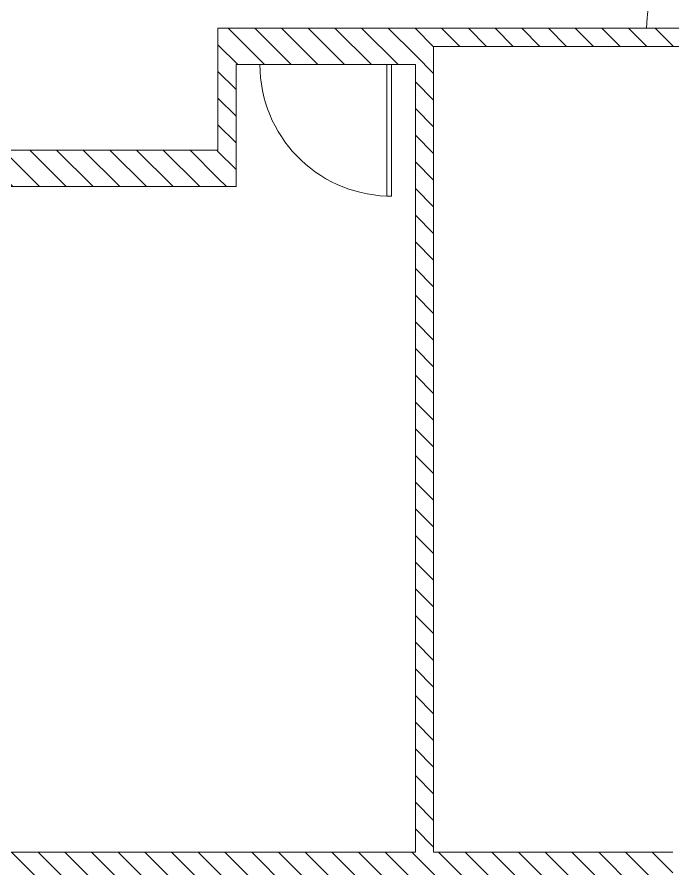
# Model space of a CAD drawing. Header units: millimetres. Extents: x -106145 to 154907, y -84585 to 152038.
# Drawn here: x -2899 to 1239, y 17813 to 23190 of the extents above; entities that cross this region are included whole.
import ezdxf

# ---------------------------------------------------------------- set-up
doc = ezdxf.new("R2010")
doc.units = ezdxf.units.MM
for name, color, linetype, lineweight in [('A-DOOR', 31, 'Continuous', 5), ('A-WALL', 113, 'Continuous', 5), ('A-WALL-PATT', 111, 'Continuous', 5)]:
    doc.layers.add(name, color=color, linetype=linetype, lineweight=lineweight)
pattern_1 = [(315, (0, 0), (84.18955, 84.18955), [])]

# ---------------------------------------------------------------- blocks, each defined once
blk = doc.blocks.new('DC_SglFl-W-Int - FWD7 1_35-12335622-Site Plan')
at = {"layer": 'A-DOOR', "color": 121, "lineweight": 9}
for p, q in [((622, 57.5), (622, 1324)), ((622, 1324), (652, 1324)), ((652, 1324), (652, 57.5))]:
    blk.add_line(p, q, dxfattribs=at)
at = {"layer": 'A-DOOR', "color": 41}
blk.add_arc((652, 20), 1304.3, 91.3179, 178.3397, dxfattribs=at)
blk = doc.blocks.new('DC_SglFl-W-Int - D _0_9-4063774-Site Plan')
at = {"layer": 'A-DOOR', "color": 121, "lineweight": 9}
for p, q in [((385, -115), (385, -945)), ((415, -945), (415, -115)), ((385, -945), (415, -945))]:
    blk.add_line(p, q, dxfattribs=at)
at = {"layer": 'A-DOOR', "color": 41}
blk.add_arc((415, -115), 830.5, 180.0099, 267.93, dxfattribs=at)
blk = doc.blocks.new('MM-HOSPITAL A _ B BLOCK-2022_11_05_CENTRAL_rvt-1-Site Plan')
at = {"layer": 'A-WALL-PATT'}
h = blk.add_hatch(dxfattribs=at)
h.set_pattern_fill('FP_19', color=90, style=0, pattern_type=2)
h.set_pattern_definition(pattern_1)
h.paths.add_polyline_path([(-1243.2, 22890), (-386.3, 22890), (-386.3, 23120), (-1631.3, 23120), (-1631.3, 22890), (-1407.4, 22890)], flags=0)
h = blk.add_hatch(dxfattribs=at)
h.set_pattern_fill('FP_19', color=90, style=0, pattern_type=2)
h.set_pattern_definition(pattern_1)
h.paths.add_polyline_path([(5558.7, 23005), (5788.7, 23005), (5788.7, 23120), (-386.3, 23120), (-386.3, 23005), (2957.6, 23005)], flags=0)
h = blk.add_hatch(dxfattribs=at)
h.set_pattern_fill('FP_19', color=90, style=0, pattern_type=2)
h.set_pattern_definition(pattern_1)
h.paths.add_polyline_path([(-271.3, 17920), (-271.3, 23005), (-386.3, 23005), (-386.3, 17920)], flags=0)
h = blk.add_hatch(dxfattribs=at)
h.set_pattern_fill('FP_19', color=90, style=0, pattern_type=2)
h.set_pattern_definition(pattern_1)
h.paths.add_polyline_path([(-1516.3, 22120), (-1516.3, 22890), (-1631.3, 22890), (-1631.3, 22120)], flags=0)
h = blk.add_hatch(dxfattribs=at)
h.set_pattern_fill('FP_19', color=90, style=0, pattern_type=2)
h.set_pattern_definition(pattern_1)
h.paths.add_polyline_path([(-1631.3, 22120), (-1631.3, 22350), (-3131.3, 22350), (-3131.3, 22120), (-1681.1, 22120)], flags=0)
h = blk.add_hatch(dxfattribs=at)
h.set_pattern_fill('FP_19', color=90, style=0, pattern_type=2)
h.set_pattern_definition(pattern_1)
h.paths.add_polyline_path([(-3255.4, 17690), (1238.7, 17690), (1238.7, 17920), (-6436.3, 17920), (-6436.3, 17690), (-3343.6, 17690)], flags=0)
at = {"layer": 'A-WALL', "color": 61, "lineweight": 18}
for p, q in [((-386.3, 23120), (-1631.3, 23120)), ((-1631.3, 23120), (-1631.3, 22890)), ((5788.7, 23120), (-386.3, 23120)), ((-271.3, 23005), (2513.7, 23005)), ((-271.3, 17920), (-271.3, 23005)), ((-1631.3, 22890), (-1631.3, 22350)), ((-1516.3, 22120), (-1516.3, 22890)), ((-1516.3, 22890), (-386.3, 22890)), ((-386.3, 22890), (-386.3, 17920)), ((-1631.3, 22350), (-3131.3, 22350)), ((-3131.3, 22120), (-1631.3, 22120)), ((-1631.3, 22120), (-1516.3, 22120)), ((-386.3, 17920), (-3931.3, 17920)), ((1238.7, 17920), (-271.3, 17920))]:
    blk.add_line(p, q, dxfattribs=at)
at = {"color": 253, "lineweight": 5}
for name, p in [('DC_SglFl-W-Int - FWD7 1_35-12335622-Site Plan', (1723.7, 23062.5)), ('DC_SglFl-W-Int - D _0_9-4063774-Site Plan', (-951.3, 23005))]:
    blk.add_blockref(name, p, dxfattribs=at)

msp = doc.modelspace()

# ---------------------------------------------------------------- block references
at = {"lineweight": 5}
msp.add_blockref('MM-HOSPITAL A _ B BLOCK-2022_11_05_CENTRAL_rvt-1-Site Plan', (0, 0), dxfattribs=at)

doc.saveas('drawing.dxf')
